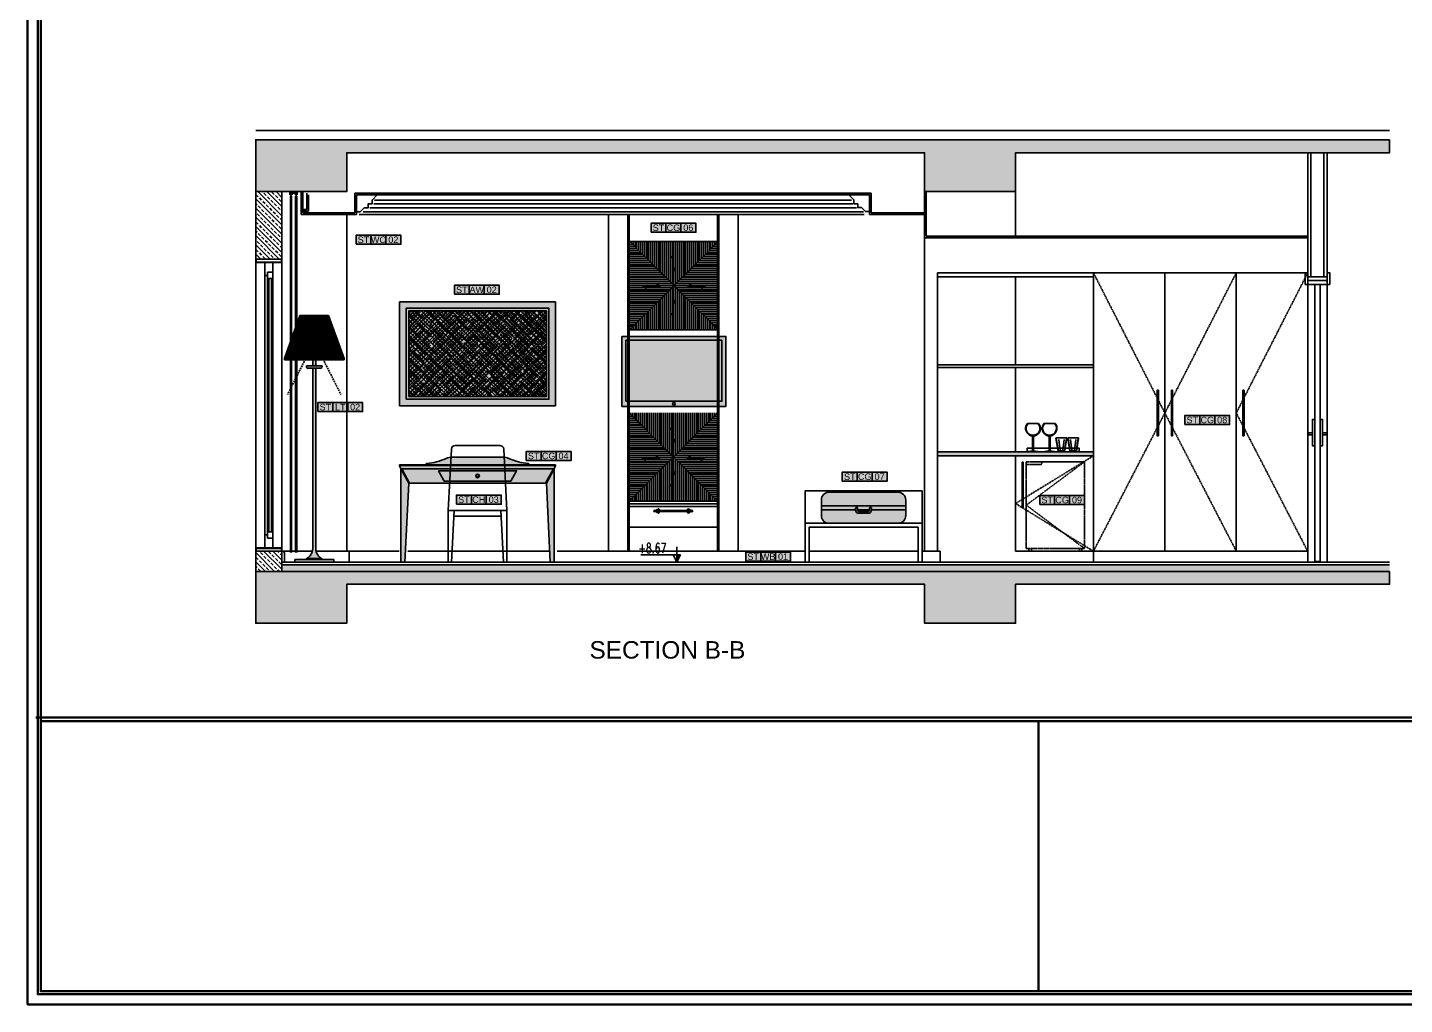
# Model space of a CAD drawing. Header units: centimetres. Extents: x -3207095 to 15275363, y -32656 to 4798027.
# Drawn here: x 704401 to 707240, y 4435733 to 4437748 of the extents above; entities that cross this region are included whole.
import ezdxf
from ezdxf.enums import TextEntityAlignment as Align

# ---------------------------------------------------------------- set-up
doc = ezdxf.new("R2010")
doc.units = ezdxf.units.CM
for name, pattern in [('DUZ', [500, 500]), ('HIDDEN', [0.375, 0.25, -0.125]), ('HIDDEN2', [0.1875, 0.125, -0.0625])]:
    doc.linetypes.add(name, pattern=pattern)
doc.layers.get('0').update_dxf_attribs({"color": 1, "linetype": 'DUZ'})
for name, color, linetype in [('a_asmatavan', 200, 'Continuous'), ('a_duvar_alcipan', 2, 'Continuous'), ('a_duvar_gazbeton', 3, 'Continuous'), ('a_duvar_tarama', 253, 'Continuous'), ('a_gorunus', 233, 'Continuous'), ('a_kolon', 4, 'Continuous'), ('a_kolon_tarama', 252, 'Continuous'), ('a_metal', 72, 'Continuous'), ('a_mobilya', 1, 'Continuous'), ('a_mobilya_tarama', 253, 'Continuous'), ('a_pencere', 5, 'Continuous'), ('a_yazi', 105, 'Continuous'), ('a_zemin_kaplama', 30, 'Continuous'), ('yazı', 7, 'Continuous')]:
    doc.layers.add(name, color=color, linetype=linetype)
doc.layers.add('DUVAR', color=7, linetype='Continuous', lineweight=35)
doc.styles.add('ARIEL20S', font='arial.ttf')
doc.styles.add('KOD', font='arial.ttf')
doc.styles.add('TROMANS', font='ROMANS.SHX', dxfattribs={"width": 0.7, "height": 5})

# ---------------------------------------------------------------- blocks, each defined once
blk = doc.blocks.new('a_masa1')
at = {"true_color": 0xffffff}
for points in [[(-10, 750), (-10, 745), (1190, 745), (1190, 750)], [(986, 750), (986, 755, 0.383037), (981, 760, -0.075579), (831, 800, 0.102695), (784, 810), (396, 810, 0.102695), (349, 800, -0.075579), (199, 760, 0.383037), (194, 755), (194, 750)]]:
    blk.add_hatch(color=7, dxfattribs=at).paths.add_polyline_path(points)
h = blk.add_hatch(color=7, dxfattribs=at)
h.paths.add_polyline_path([(580, 665, 1), (600, 665, 1)], flags=0)
h.paths.add_polyline_path([(846, 625), (890, 705), (290, 705), (334, 625)], flags=16)
h.paths.add_polyline_path([(604, 665, -1), (576, 665, -1)], flags=0)
h.paths.add_polyline_path([(600, 665, -1), (580, 665, -1)], flags=0)
h.paths.add_polyline_path([(604, 665, 1), (576, 665, 1)], flags=0)
h.paths.add_polyline_path([(1114, 610), (1174, 720), (6, 720), (66, 610)])
h.paths.add_polyline_path([(290, 705), (890, 705), (846, 625), (334, 625)], flags=16)
h.paths.add_polyline_path([(60, 610), (0, 720), (0, 0), (30, 0)])
h.paths.add_polyline_path([(1180, 720), (1120, 610), (1150, 0), (1180, 0)])
h.paths.add_polyline_path([(-10, 745), (0, 720), (1180, 720), (1190, 745)])
for p, q in [((1190, 750), (-10, 750)), ((-10, 750), (-10, 745)), ((-10, 745), (0, 720)), ((-10, 745), (1190, 745)), ((194, 750), (194, 755)), ((784, 810), (396, 810)), ((986, 750), (986, 755)), ((1190, 745), (1180, 720)), ((1190, 745), (1190, 750)), ((1180, 720), (0, 720)), ((0, 720), (0, 0)), ((60, 610), (0, 720)), ((66, 610), (6, 720)), ((1114, 610), (1174, 720)), ((1120, 610), (1180, 720)), ((1180, 720), (1180, 0)), ((60, 610), (30, 0)), ((66, 610), (60, 610)), ((66, 610), (1114, 610)), ((1114, 610), (1120, 610)), ((1120, 610), (1150, 0)), ((0, 0), (30, 0)), ((1150, 0), (1180, 0))]:
    blk.add_line(p, q)
blk.add_lwpolyline([(290, 705), (334, 625), (846, 625), (890, 705), (290, 705)])
for radius in [14, 10]:
    blk.add_circle((590, 665), radius)
for centre, radius, start, end in [((199, 755), 5, 96.1652, 180), ((143, 1273), 516, 276.1652, 293.4537), ((396, 690), 120, 90, 113.4537), ((784, 690), 120, 66.5463, 90), ((1037, 1273), 516, 246.5463, 263.8348), ((981, 755), 5, 0, 83.8348)]:
    blk.add_arc(centre, radius, start, end)
blk = doc.blocks.new('a_resim_80x120')
at = {"true_color": 0xffffff}
blk.add_hatch(color=7, dxfattribs=at).paths.add_polyline_path([(0, 0), (0, 800), (1200, 800), (1200, 0)])
h = blk.add_hatch()
h.set_pattern_fill('AR-RROOF', color=254, scale=30, angle=45, style=0)
h.set_pattern_definition([(45, (-20502.322, 7400), (25.455844, 67.88225), [450, -60, 150, -30]), (45, (-20484.715, 7438.82), (-49.426764, 7.00036), [90, -9.9, 180, -22.5]), (45, (-20509.747, 7428.638), (96.095812, 124.521504), [240, -42, 120, -30])])
h.paths.add_polyline_path([(70, 70), (70, 730), (1130, 730), (1130, 70)])
h = blk.add_hatch()
h.set_pattern_fill('AR-RROOF', color=254, scale=30, angle=45, style=0)
h.set_pattern_definition([(135, (21702.322, 7400), (-25.455844, 67.88225), [450, -60, 150, -30]), (135, (21684.715, 7438.82), (49.426764, 7.00036), [90, -9.9, 180, -22.5]), (135, (21709.747, 7428.638), (-96.095812, 124.521504), [240, -42, 120, -30])])
h.paths.add_polyline_path([(1130, 70), (1130, 730), (70, 730), (70, 70)])
for points in [[(0, 0), (0, 800), (1200, 800), (1200, 0)], [(50, 50), (50, 750), (1150, 750), (1150, 50)], [(70, 70), (70, 730), (1130, 730), (1130, 70)]]:
    blk.add_lwpolyline(points, close=True)
blk = doc.blocks.new('a_perde_kesit')
h = blk.add_hatch(color=255)
h.paths.add_polyline_path([(29, 0), (-29, 0), (-29, -20), (-25, -20), (-25, -18), (-27, -18), (-27, -11), (-11, -11), (-11, -18), (-13, -18), (-13, -20), (-9, -20), (-9, -11), (12, -11), (12, -20), (16, -20), (16, -18), (14, -18), (14, -11), (27, -11), (27, -18), (25, -18), (25, -20), (29, -20)])
h.paths.add_polyline_path([(-17, -13), (-21, -13), (-21, -21), (-17, -21)])
h.paths.add_polyline_path([(23, -13), (19, -13), (19, -21), (23, -21)])
h.paths.add_polyline_path([(27, -12), (15, -12), (15, -13), (27, -13)], flags=17)
h.paths.add_polyline_path([(-13, -12), (-25, -12), (-25, -13), (-13, -13)], flags=17)
h.paths.add_polyline_path([(-13, -21), (-25, -21), (-25, -22), (-13, -22)])
h.paths.add_polyline_path([(-19, -22), (-20, -22), (-20, -34), (-19, -34)])
h.paths.add_polyline_path([(27, -21), (15, -21), (15, -22), (27, -22)])
h.paths.add_polyline_path([(21, -22), (20, -22), (20, -34), (21, -34)])
for points in [[(29, 0), (29, -20), (25, -20), (25, -18), (27, -18), (27, -11), (14, -11), (14, -18), (16, -18), (16, -20), (12, -20), (12, -11), (-9, -11), (-9, -20), (-13, -20), (-13, -18), (-11, -18), (-11, -11), (-27, -11), (-27, -18), (-25, -18), (-25, -20), (-29, -20), (-29, 0), (29, 0)], [(-15, -2780), (-15, -35), (-24, -35), (-24, -2780)], [(25, -2780), (25, -35), (16, -35), (16, -2780)]]:
    blk.add_lwpolyline(points)
for points in [[(-13, -13), (-25, -13), (-25, -12), (-13, -12)], [(-13, -22), (-25, -22), (-25, -21), (-13, -21)], [(-17, -21), (-21, -21), (-21, -13), (-17, -13)], [(-20, -34), (-20, -22), (-19, -22), (-19, -34)], [(27, -13), (15, -13), (15, -12), (27, -12)], [(27, -22), (15, -22), (15, -21), (27, -21)], [(23, -21), (19, -21), (19, -13), (23, -13)], [(20, -34), (20, -22), (21, -22), (21, -34)]]:
    blk.add_lwpolyline(points, close=True)
at = {"color": 255}
for points in [[(-24, -2780), (-15, -2780), (-24, -35), (-15, -35)], [(16, -2780), (25, -2780), (16, -35), (25, -35)]]:
    blk.add_solid(points, dxfattribs=at)
blk = doc.blocks.new('a_lambader1')
at = {"true_color": 0xffffff}
h = blk.add_hatch(color=7, dxfattribs=at)
h.paths.add_polyline_path([(110, 1900), (-110, 1900), (-230, 1570), (230, 1570)])
h.paths.add_polyline_path([(230, 1570), (-230, 1570), (-230, 1560), (230, 1560)])
h.paths.add_polyline_path([(12, 1560), (-12, 1560), (-12, 1512), (12, 1512)])
h.paths.add_polyline_path([(60, 1508), (60, 1512), (-60, 1512), (-60, 1508, 0.414214), (-46, 1494), (46, 1494, 0.414214)])
h.paths.add_polyline_path([(12, 1494), (-12, 1494), (-12, 105, -0.160346), (-28, 57, -0.093008), (-59, 28), (59, 28, -0.093008), (28, 57, -0.160346), (12, 105)])
h.paths.add_polyline_path([(59, 28), (-59, 28), (-59, 20), (59, 20)])
h.paths.add_polyline_path([(150, 20), (-150, 20), (-150, 0), (150, 0)])
at = {"layer": 'a_mobilya_tarama'}
h = blk.add_hatch(dxfattribs=at)
h.set_pattern_fill('LINE', color=256, scale=60, angle=90, style=0)
h.set_pattern_definition([(90, (-9426.045, 14260.698), (-7.5, 5e-16), [])])
h.paths.add_polyline_path([(110, 1900), (-110, 1900), (-230, 1570), (230, 1570)])
for p, q in [((-230, 1570), (-110, 1900)), ((-110, 1900), (110, 1900)), ((110, 1900), (230, 1570)), ((-230, 1560), (-230, 1570)), ((-230, 1570), (230, 1570)), ((230, 1560), (-230, 1560)), ((-60, 1512), (60, 1512)), ((-60, 1512), (-60, 1508)), ((-46, 1494), (46, 1494)), ((-12, 1560), (-12, 1512)), ((-12, 1494), (-12, 105)), ((12, 1560), (12, 1512)), ((12, 1494), (12, 105)), ((60, 1512), (60, 1508)), ((230, 1570), (230, 1560)), ((-59, 28), (-59, 20)), ((-59, 28), (59, 28)), ((-59, 20), (59, 20)), ((59, 28), (59, 20))]:
    blk.add_line(p, q)
blk.add_lwpolyline([(-150, 20), (-150, 0), (150, 0), (150, 20)], close=True)
for centre, radius, start, end in [((-46, 1508), 14.4, 180, 270), ((46, 1508), 14.4, 270, 0), ((-121, 126), 117, 302.307, 323.562), ((-92, 105), 80, 323.562, 0), ((92, 105), 80, 180, 216.438), ((121, 126), 117, 216.438, 237.693)]:
    blk.add_arc(centre, radius, start, end)
at = {"layer": 'a_mobilya_tarama', "linetype": 'HIDDEN2', "ltscale": 100}
for points in [[(0, 1699), (-205, 1293)], [(0, 1699), (205, 1293)]]:
    blk.add_lwpolyline(points, dxfattribs=at)
blk = doc.blocks.new('a_minibar')
at = {"layer": 'a_mobilya', "linetype": 'HIDDEN', "ltscale": 10}
for points in [[(-20, 689), (429, 689), (429, 20), (-20, 20), (-20, 689)], [(429, 689), (-20, 355), (429, 20)], [(0, 20), (0, 0), (20, 0), (20, 20)], [(409, 20), (409, 0), (389, 0), (389, 20)]]:
    blk.add_lwpolyline(points, dxfattribs=at)
blk.add_lwpolyline([(-20, 669), (92, 669, 0.414214), (100, 677), (100, 689)], format="xyb", dxfattribs=at)
blk = doc.blocks.new('a_bavul')
at = {"true_color": 0xffffff}
h = blk.add_hatch(color=7, dxfattribs=at)
edge = h.paths.add_edge_path()
edge.add_arc((265, 60), 60, 270, 360, ccw=False)
edge.add_line((265, 0), (-265, 0))
edge.add_arc((-265, 60), 60, 180, 270, ccw=False)
edge.add_line((-325, 60), (-325, 180))
edge.add_arc((-265, 180), 60, 90, 180, ccw=False)
edge.add_line((-265, 240), (265, 240))
edge.add_arc((265, 180), 60, 0, 90, ccw=False)
edge.add_line((325, 180), (325, 60))
for p, q in [((-325, 135), (325, 135)), ((-61, 120), (-46, 120)), ((-46, 102), (-46, 120)), ((46, 120), (61, 120)), ((46, 120), (46, 102)), ((-325, 105), (-61, 105)), ((-46, 105), (46, 105)), ((36, 92), (-36, 92)), ((61, 105), (325, 105))]:
    blk.add_line(p, q)
blk.add_lwpolyline([(325, 60, -0.414214), (265, 0), (-265, 0, -0.414214), (-325, 60), (-325, 180, -0.414214), (-265, 240), (265, 240, -0.414214), (325, 180)], format="xyb", close=True)
blk.add_lwpolyline([(61, 120), (61, 102, -0.414214), (36, 77), (-36, 77, -0.414214), (-61, 102), (-61, 120)], format="xyb")
for points in [[(-58, 120), (-49, 120), (-49, 123), (-58, 123)], [(58, 120), (49, 120), (49, 123), (58, 123)]]:
    blk.add_lwpolyline(points, close=True)
for centre, start, end in [((-36, 102), 180, 270), ((36, 102), 270, 0)]:
    blk.add_arc(centre, 10, start, end)
blk = doc.blocks.new('cup')
for p, q in [((-4.3, 12.5), (4.3, 12.5)), ((-2.8, 0.4), (-4.8, 12)), ((-2.3, 0), (2.3, 0)), ((2.8, 0.4), (4.8, 12))]:
    blk.add_line(p, q)
at = {"color": 8}
for p, q in [((-4, 12.3), (4, 12.3)), ((-2.6, 0.8), (-4.5, 11.7)), ((-1.2, 1.2), (-2.4, 10.9)), ((1.2, 1.2), (2.4, 10.9)), ((2.6, 0.8), (4.5, 11.7))]:
    blk.add_line(p, q, dxfattribs=at)
for centre, start, end in [((-4.3, 12), 90, 190.015), ((4.3, 12), 349.985, 90), ((-2.3, 0.5), 190.015, 270), ((2.3, 0.5), 270, 349.985)]:
    blk.add_arc(centre, 0.5, start, end)
for centre, radius, start, end in [((-4, 11.8), 0.5, 90, 190.015), ((4, 11.8), 0.5, 349.985, 90), ((-2.1, 0.9), 0.5, 190.015, 300.9253), ((0, -2.6), 3.6, 59.0747, 120.9253), ((2.1, 0.9), 0.5, 239.0747, 349.985)]:
    blk.add_arc(centre, radius, start, end, dxfattribs=at)
blk = doc.blocks.new('glass')
for p, q in [((5.41, 14.74), (-0.33, 14.74)), ((2.29, 7.9), (2.29, 0.5)), ((2.79, 7.9), (2.79, 0.5)), ((0, 0.25), (2.29, 0.5)), ((0, 0.25), (0, 0)), ((5.08, 0.25), (0, 0.25)), ((0, 0), (5.08, 0)), ((2.79, 0.5), (5.08, 0.25)), ((5.08, 0.25), (5.08, 0))]:
    blk.add_line(p, q)
for centre, radius, start, end in [((2.54, 12.2), 3.84, 138.53669, 236.55495), ((2.54, 12.2), 3.84, 303.44505, 41.46331), ((3.24, 12.42), 4.43, 230.49152, 254.6905), ((2.04, 7.9), 0.25, 0, 82.04308), ((3.04, 7.9), 0.25, 97.95692, 180), ((1.84, 12.42), 4.43, 285.3095, 309.50848)]:
    blk.add_arc(centre, radius, start, end)
at = {"color": 253}
for radius, start, end in [(3.59, 134.90313, 45.09687), (3.84, 236.55495, 303.44505)]:
    blk.add_arc((2.54, 12.2), radius, start, end, dxfattribs=at)
blk = doc.blocks.new('KOTKES')
blk.add_hatch(color=256).paths.add_polyline_path([(-25, -1.5), (-38.8, -1.5), (-25, -29)])
for p, q in [((-25, -29), (-25, 29.3)), ((-25, -1.5), (110.4, -1.5))]:
    blk.add_line(p, q)
blk.add_lwpolyline([(-11.2, -1.5), (-25, -29), (-38.8, -1.5)], close=True)
at = {"style": 'TROMANS', "width": 0.7}
blk.add_attdef('KESITKOT', (-20.3, 18.9), '', height=28, dxfattribs=at)
blk = doc.blocks.new('a_tv32')
at = {"true_color": 0xffffff}
blk.add_hatch(color=7, dxfattribs=at).paths.add_polyline_path([(-400, 540), (-400, 0), (400, 0), (400, 540)])
blk.add_lwpolyline([(-400, 540), (-400, 0), (400, 0), (400, 540), (-400, 540)])
blk.add_lwpolyline([(-370, 510), (-370, 40), (370, 40), (370, 510)], close=True)
blk.add_circle((0, 20), 10.1)

msp = doc.modelspace()

# ---------------------------------------------------------------- hatches: boundary and pattern name
for points in [[(705686.41, 4437325.64), (705778.78, 4437325.64), (705778.78, 4437344.31), (705686.41, 4437344.31)], [(705078.25, 4437300.86), (705170.62, 4437300.86), (705170.62, 4437319.54), (705078.25, 4437319.54)], [(705281.02, 4437197.65), (705373.39, 4437197.65), (705373.39, 4437216.33), (705281.02, 4437216.33)], [(704999.53, 4436955.71), (705091.9, 4436955.71), (705091.9, 4436974.38), (704999.53, 4436974.38)], [(706786.92, 4436929.02), (706879.29, 4436929.02), (706879.29, 4436947.69), (706786.92, 4436947.69)], [(705429.15, 4436854.91), (705521.52, 4436854.91), (705521.52, 4436873.59), (705429.15, 4436873.59)], [(706080.72, 4436812.13), (706173.09, 4436812.13), (706173.09, 4436830.81), (706080.72, 4436830.81)], [(705285.2, 4436764.75), (705377.57, 4436764.75), (705377.57, 4436783.43), (705285.2, 4436783.43)], [(706487.65, 4436763.97), (706580.02, 4436763.97), (706580.02, 4436782.64), (706487.65, 4436782.64)], [(705881.67, 4436647.2), (705974.04, 4436647.2), (705974.04, 4436665.88), (705881.67, 4436665.88)]]:
    msp.add_hatch(color=255).paths.add_polyline_path(points)
at = {"layer": 'a_duvar_tarama'}
h = msp.add_hatch(dxfattribs=at)
h.set_pattern_fill('ANSI33', color=256, scale=53.546707, style=0)
h.set_pattern_definition([(135, (711471.838, 4438972.503), (9.46581, 9.46581), []), (135, (711462.373, 4438972.503), (9.46581, 9.46581), [6.693338, -3.34667])])
h.paths.add_polyline_path([(704871.58, 4437270.09), (704925.13, 4437270.09), (704925.13, 4437409.31), (704871.58, 4437409.31)])
h = msp.add_hatch(dxfattribs=at)
h.set_pattern_fill('ANSI33', color=256, scale=53.546707, style=0)
h.set_pattern_definition([(135, (711471.838, 4439019.356), (9.46581, 9.46581), []), (135, (711462.373, 4439019.356), (9.46581, 9.46581), [6.693338, -3.34667])])
h.paths.add_polyline_path([(704925.13, 4436626.19), (704925.13, 4436667.69), (704871.58, 4436667.69), (704871.58, 4436626.19)])
at = {"layer": 'a_kolon_tarama'}
for points in [[(704871.58, 4437516.4), (704871.58, 4437409.31), (705059, 4437409.31), (705059, 4437489.63), (706250.41, 4437489.63), (706250.41, 4437409.31), (706437.83, 4437409.31), (706437.83, 4437489.63), (707209.02, 4437489.63), (707209.02, 4437516.4)], [(707209.02, 4436626.19), (704871.58, 4436626.19), (704871.58, 4436519.1), (705059, 4436519.1), (705059, 4436599.42), (706250.41, 4436599.42), (706250.41, 4436519.1), (706437.83, 4436519.1), (706437.83, 4436599.42), (707209.02, 4436599.42)]]:
    msp.add_hatch(color=256, dxfattribs=at).paths.add_polyline_path(points)
h = msp.add_hatch(dxfattribs=at)
h.set_pattern_fill('AR-CONC', color=256, scale=1.338668, style=0)
h.set_pattern_definition([(50, (692489.598, 4437164.5194), (9.6017302, -0.8400425), [1.004001, -11.0440083]), (355, (692489.598, 4437164.519), (-1.857419, 10.069353), [0.8032006, -8.8352067]), (100.4514, (692490.398, 4437164.449), (7.744318, 9.2293043), [0.853269, -9.385963]), (46.1842, (692489.598, 4437167.197), (14.286811, -2.21575), [1.506001, -16.566013]), (96.6356, (692490.788, 4437167.012), (12.512028, 13.040201), [1.279904, -14.078942]), (351.1842, (692489.598, 4437167.197), (12.512017, 13.040211), [1.204801, -13.25281]), (21, (692490.9364, 4437166.5274), (7.9906018, -5.389729), [1.004001, -11.0440083]), (326, (692490.936, 4437166.527), (3.257184, 9.707349), [0.8032006, -8.8352067]), (71.4514, (692491.602, 4437166.078), (11.247789, 4.3176115), [0.853269, -9.385963]), (37.5, (692489.5978, 4437164.5194), (0.16278005, 4.4563424), [0, -8.7281133, 0, -8.9690734, 0, -8.8686734]), (7.5, (692489.598, 4437164.5194), (3.5216269, 5.2798621), [0, -5.1137105, 0, -8.5273131, 0, -3.3801359]), (327.5, (692486.6125, 4437164.5194), (7.1461084, -0.3019348), [0, -3.3466692, 0, -10.4416079, 0, -13.8552105]), (317.5, (692485.274, 4437164.5194), (7.8069247, 1.340073), [0, -4.35067, 0, -6.9342986, 0, -9.8392074])])
h.paths.add_polyline_path([(704925.13, 4436639.58), (704925.13, 4436626.19), (707209.02, 4436626.19), (707209.02, 4436639.58)])
at = {"layer": 'a_mobilya'}
msp.add_hatch(color=253, dxfattribs=at).paths.add_polyline_path([(706277.19, 4436864.47), (706277.19, 4436872.5), (706598.47, 4436872.5), (706598.47, 4436864.47)])
at = {"layer": 'a_mobilya_tarama'}
h = msp.add_hatch(dxfattribs=at)
h.set_pattern_fill('LINE', color=256, scale=32.128024, style=0)
h.set_pattern_definition([(0, (705733.687, 4437215.2038), (0, 4.016), [])])
h.paths.add_polyline_path([(705642.66, 4437124.17), (705733.69, 4437215.2), (705642.66, 4437306.23)])
h.paths.add_polyline_path([(705733.69, 4437215.2), (705824.72, 4437124.17), (705824.72, 4437306.23)])
h = msp.add_hatch(dxfattribs=at)
h.set_pattern_fill('LINE', color=256, scale=32.128024, angle=90, style=0)
h.set_pattern_definition([(90, (705733.687, 4437215.2038), (-4.016, 2e-16), [])])
h.paths.add_polyline_path([(705824.72, 4437306.23), (705642.66, 4437306.23), (705733.69, 4437215.2)])
h.paths.add_polyline_path([(705733.69, 4437215.2), (705642.66, 4437124.17), (705824.72, 4437124.17)])
h = msp.add_hatch(dxfattribs=at)
h.set_pattern_fill('LINE', color=256, scale=32.128024, style=0)
h.set_pattern_definition([(0, (705732.3482, 4436861.7955), (0, -4.016), [])])
h.paths.add_polyline_path([(705641.32, 4436952.82), (705732.35, 4436861.8), (705641.32, 4436770.77)])
h.paths.add_polyline_path([(705732.35, 4436861.8), (705823.38, 4436952.82), (705823.38, 4436770.77)])
h = msp.add_hatch(dxfattribs=at)
h.set_pattern_fill('LINE', color=256, scale=32.128024, angle=90, style=0)
h.set_pattern_definition([(270, (705732.3482, 4436861.7955), (-4.016, -2e-16), [])])
h.paths.add_polyline_path([(705732.35, 4436861.8), (705641.32, 4436770.77), (705823.38, 4436770.77)])
h.paths.add_polyline_path([(705823.38, 4436952.82), (705641.32, 4436952.82), (705732.35, 4436861.8)])

# ---------------------------------------------------------------- linework, layer by layer
at = {"layer": 'a_asmatavan'}
for p, q in [((704965.29, 4437362.46), (704965.29, 4437409.31)), ((704968.64, 4437365.8), (704968.64, 4437409.31)), ((705075.73, 4437405.96), (705075.73, 4437365.8)), ((706139.97, 4437405.96), (705075.73, 4437405.96)), ((705079.08, 4437402.62), (705079.08, 4437362.46)), ((706136.63, 4437402.62), (705079.08, 4437402.62)), ((706136.63, 4437403.29), (706136.63, 4437362.46)), ((706139.97, 4437405.96), (706139.97, 4437365.8)), ((706250.41, 4437410.65), (706250.41, 4437314.27)), ((706253.76, 4437410.65), (706253.76, 4437317.61)), ((705079.08, 4437362.46), (704965.29, 4437362.46)), ((705075.73, 4437365.8), (704968.64, 4437365.8)), ((706250.41, 4437362.46), (706136.63, 4437362.46)), ((706250.41, 4437365.8), (706139.97, 4437365.8)), ((707040.23, 4437314.27), (706250.41, 4437314.27)), ((707040.23, 4437317.61), (706253.76, 4437317.61))]:
    msp.add_line(p, q, dxfattribs=at)
for points in [[(704980.02, 4437402.62), (704980.02, 4437369.15), (704965.29, 4437369.15), (704965.29, 4437409.31)], [(704976.67, 4437405.96), (704976.67, 4437402.62), (704976.67, 4437372.5), (704968.64, 4437372.5), (704968.64, 4437409.31)], [(705079.08, 4437367.81), (705087.11, 4437367.81), (705087.11, 4437367.81), (705087.11, 4437367.81), (705095.14, 4437375.84), (705103.17, 4437375.84), (705103.17, 4437383.88), (705111.21, 4437383.88), (705111.21, 4437391.91), (705121.92, 4437402.62)], [(706136.63, 4437368.48), (706128.59, 4437368.48), (706128.59, 4437368.48), (706128.59, 4437368.48), (706120.56, 4437376.51), (706112.53, 4437376.51), (706112.53, 4437384.55), (706104.5, 4437384.55), (706104.5, 4437392.58), (706093.79, 4437403.29)]]:
    msp.add_lwpolyline(points, dxfattribs=at)
at = {"layer": 'a_duvar_alcipan'}
for p, q in [((707040.23, 4437489.63), (707040.23, 4437233.95)), ((707080.39, 4437489.63), (707080.39, 4437233.95)), ((707080.39, 4437233.95), (707040.23, 4437233.95))]:
    msp.add_line(p, q, dxfattribs=at)
at = {"layer": 'a_duvar_alcipan', "color": 1}
for p, q in [((707046.92, 4437489.63), (707046.92, 4437233.95)), ((707073.69, 4437489.63), (707073.69, 4437233.95))]:
    msp.add_line(p, q, dxfattribs=at)
at = {"layer": 'a_duvar_gazbeton'}
for p, q in [((704871.58, 4437409.31), (704871.58, 4436626.19)), ((704925.13, 4437409.31), (704925.13, 4436626.19)), ((704925.13, 4437270.09), (704871.58, 4437270.09)), ((704925.13, 4436667.69), (704871.58, 4436667.69)), ((704927.27, 4436667.69), (704925.13, 4436667.69)), ((704930.49, 4436664.48), (704930.49, 4436644.93))]:
    msp.add_line(p, q, dxfattribs=at)
msp.add_arc((704927.27, 4436664.48), 3.21, 0, 90, dxfattribs=at)
at = {"layer": 'a_duvar_tarama'}
for p, q in [((706598.47, 4437051.89), (706277.19, 4437051.89)), ((706598.47, 4437046.53), (706277.19, 4437046.53))]:
    msp.add_line(p, q, dxfattribs=at)
at = {"layer": 'a_gorunus'}
for p, q in [((705116.43, 4437391.91), (706099.55, 4437391.91)), ((706437.83, 4437409.31), (706437.83, 4437317.61)), ((705059, 4437362.46), (705059, 4436667.69)), ((705084.85, 4437362.46), (706126.14, 4437362.46)), ((705092.8, 4437367.81), (706124.54, 4437367.81)), ((705106.72, 4437375.84), (706109.74, 4437375.84)), ((705114.64, 4437383.88), (706102.24, 4437383.88)), ((706250.41, 4437322.3), (706250.41, 4436667.69)), ((706277.19, 4437241.95), (706277.19, 4436667.69)), ((706437.83, 4437233.92), (706437.83, 4437051.89)), ((707040.23, 4437241.95), (707040.23, 4436644.93)), ((707080.39, 4437241.95), (707080.39, 4436644.93)), ((706437.83, 4437046.53), (706437.83, 4436872.5)), ((704925.13, 4436667.69), (704986.5, 4436667.69)), ((704997.4, 4436667.69), (705064.35, 4436667.69)), ((705064.35, 4436667.69), (705167.45, 4436667.69)), ((705064.35, 4436667.69), (705064.35, 4436644.93)), ((705185.24, 4436667.69), (705477.37, 4436667.69)), ((705492.57, 4436667.69), (706004.1, 4436667.69)), ((706012.13, 4436667.69), (706237.03, 4436667.69)), ((706245.06, 4436667.69), (706282.54, 4436667.69)), ((706282.54, 4436667.69), (706282.54, 4436644.93))]:
    msp.add_line(p, q, dxfattribs=at)
at = {"layer": 'a_gorunus', "linetype": 'HIDDEN', "ltscale": 10}
msp.add_lwpolyline([(705626.52, 4436966.21), (705840.71, 4436966.21), (705840.71, 4437110.79), (705626.52, 4437110.79)], close=True, dxfattribs=at)
at = {"layer": 'a_kolon'}
for points in [[(707209.02, 4437516.4), (704871.58, 4437516.4), (704871.58, 4437409.31), (705059, 4437409.31), (705059, 4437489.63), (706250.41, 4437489.63), (706250.41, 4437409.31), (706437.83, 4437409.31), (706437.83, 4437489.63), (707209.02, 4437489.63), (707209.02, 4437516.4)], [(707209.02, 4436626.19), (704871.58, 4436626.19), (704871.58, 4436519.1), (705059, 4436519.1), (705059, 4436599.42), (706250.41, 4436599.42), (706250.41, 4436519.1), (706437.83, 4436519.1), (706437.83, 4436599.42), (707209.02, 4436599.42), (707209.02, 4436626.19)]]:
    msp.add_lwpolyline(points, dxfattribs=at)
at = {"layer": 'a_metal'}
for p, q in [((705694.99, 4436751.76), (705696.74, 4436751.76)), ((705694.99, 4436749.62), (705696.74, 4436749.62)), ((705696.74, 4436749.35), (705696.74, 4436752.02)), ((705703.31, 4436752.02), (705761.39, 4436752.02)), ((705703.31, 4436749.35), (705761.39, 4436749.35)), ((705767.96, 4436749.35), (705767.96, 4436752.02)), ((705769.7, 4436751.76), (705767.96, 4436751.76)), ((705769.7, 4436749.62), (705767.96, 4436749.62))]:
    msp.add_line(p, q, dxfattribs=at)
for points in [[(705698.5, 4436747.4), (705699.61, 4436747.4), (705699.61, 4436753.97), (705698.5, 4436753.97)], [(705701.03, 4436754.98), (705702.32, 4436754.98), (705702.32, 4436746.39), (705701.03, 4436746.39)], [(705702.32, 4436753.97), (705703.31, 4436753.97), (705703.31, 4436747.4), (705702.32, 4436747.4)], [(705762.38, 4436753.97), (705761.39, 4436753.97), (705761.39, 4436747.4), (705762.38, 4436747.4)], [(705763.66, 4436754.98), (705762.38, 4436754.98), (705762.38, 4436746.39), (705763.66, 4436746.39)], [(705766.2, 4436747.4), (705765.09, 4436747.4), (705765.09, 4436753.97), (705766.2, 4436753.97)]]:
    msp.add_lwpolyline(points, dxfattribs=at)
for centre in [(705693.79, 4436750.69), (705770.9, 4436750.69)]:
    msp.add_circle(centre, 1.61, dxfattribs=at)
for centre, radius, start, end in [((705695.93, 4436754.52), 2.63, 287.9697, 347.84922), ((705695.93, 4436746.85), 2.63, 12.15078, 72.0303), ((705699.44, 4436755.09), 1.59, 276.07922, 356.18927), ((705699.44, 4436746.29), 1.59, 3.81073, 83.92078), ((705765.26, 4436755.09), 1.59, 183.81073, 263.92078), ((705765.26, 4436746.29), 1.59, 96.07922, 176.18927), ((705768.77, 4436754.52), 2.63, 192.15078, 252.0303), ((705768.77, 4436746.85), 2.63, 107.9697, 167.84922)]:
    msp.add_arc(centre, radius, start, end, dxfattribs=at)
at = {"layer": 'a_mobilya'}
for p, q in [((705598.48, 4437362.46), (705598.48, 4436667.69)), ((705638.64, 4437362.46), (705638.64, 4436667.69)), ((705641.32, 4437362.46), (705641.32, 4436667.69)), ((705823.38, 4437362.46), (705823.38, 4436667.69)), ((705826.05, 4437362.46), (705826.05, 4436667.69)), ((705866.22, 4437362.46), (705866.22, 4436667.69)), ((705642.66, 4437306.23), (705824.72, 4437306.23)), ((705824.72, 4437124.17), (705642.66, 4437306.23)), ((705824.72, 4437306.23), (705642.66, 4437124.17)), ((706598.47, 4437241.95), (706277.19, 4437241.95)), ((706598.47, 4437233.92), (706277.19, 4437233.92)), ((706598.47, 4437241.95), (706598.47, 4436644.93)), ((707040.23, 4437241.95), (706598.47, 4437241.95)), ((706745.72, 4437241.95), (706745.72, 4436667.69)), ((706892.97, 4437241.95), (706892.97, 4436667.69)), ((705642.66, 4437124.17), (705824.72, 4437124.17)), ((705823.38, 4436952.82), (705641.32, 4436770.77)), ((705823.38, 4436770.77), (705641.32, 4436952.82)), ((706437.83, 4436864.47), (706437.83, 4436667.69)), ((705641.32, 4436770.77), (705823.38, 4436770.77)), ((705641.32, 4436765.41), (705823.38, 4436765.41)), ((705268.5, 4436752.02), (705388.98, 4436752.02)), ((705280.55, 4436752.02), (705275.19, 4436644.93)), ((705280.01, 4436739.98), (705377.47, 4436739.98)), ((705280.55, 4436752.02), (705376.93, 4436752.02)), ((705376.93, 4436752.02), (705382.29, 4436644.93)), ((706437.83, 4436667.69), (706598.47, 4436667.69)), ((707040.23, 4436667.69), (706598.47, 4436667.69))]:
    msp.add_line(p, q, dxfattribs=at)
for points in [[(705737.53, 4437252.04), (705732.48, 4437243.64), (705732.48, 4437280.21), (705727.43, 4437271.81)], [(705696.85, 4437219.04), (705705.25, 4437213.99), (705668.68, 4437213.99), (705677.08, 4437208.95)], [(705770.53, 4437219.04), (705762.12, 4437213.99), (705798.7, 4437213.99), (705790.29, 4437208.95)], [(707040.23, 4437225.97), (707040.23, 4437217.94), (707080.39, 4437217.94), (707080.39, 4437225.97), (707040.23, 4437225.97)], [(707065.66, 4437217.94), (707065.66, 4436646.27), (707054.95, 4436646.27), (707054.95, 4437217.94), (707065.66, 4437217.94)], [(705737.53, 4437178.36), (705732.48, 4437186.77), (705732.48, 4437150.19), (705727.43, 4437158.6)], [(707054.95, 4436939.44), (707049.87, 4436939.44), (707049.87, 4436885.09), (707054.95, 4436885.09)], [(707065.66, 4436939.44), (707070.74, 4436939.44), (707070.74, 4436885.09), (707065.66, 4436885.09)], [(705736.19, 4436898.63), (705731.14, 4436890.23), (705731.14, 4436926.8), (705726.09, 4436918.4)], [(707049.87, 4436911.86), (707041.83, 4436911.86), (707041.83, 4436907.85), (707049.87, 4436907.85)], [(707070.74, 4436911.86), (707078.78, 4436911.86), (707078.78, 4436907.85), (707070.74, 4436907.85)], [(705695.51, 4436865.63), (705703.91, 4436860.59), (705667.34, 4436860.59), (705675.74, 4436855.54)], [(705769.19, 4436865.63), (705760.79, 4436860.59), (705797.36, 4436860.59), (705788.96, 4436855.54)], [(705736.19, 4436824.96), (705731.14, 4436833.36), (705731.14, 4436796.79), (705726.09, 4436805.19)], [(706004.1, 4436725.25), (706004.1, 4436792.18), (706245.06, 4436792.18), (706245.06, 4436725.25)], [(705268.5, 4436752.02), (705268.5, 4436644.93), (705388.98, 4436644.93), (705388.98, 4436752.02)], [(706004.1, 4436644.93), (706004.1, 4436725.25), (706245.06, 4436725.25), (706245.06, 4436644.93)], [(706004.1, 4436644.93), (706004.1, 4436725.25), (706245.06, 4436725.25), (706245.06, 4436657.51)], [(706012.13, 4436644.93), (706012.13, 4436717.22), (706237.03, 4436717.22), (706237.03, 4436644.93)]]:
    msp.add_lwpolyline(points, dxfattribs=at)
at = {"layer": 'a_mobilya', "linetype": 'HIDDEN2', "ltscale": 10}
for points in [[(706598.47, 4437241.95), (706745.72, 4436952.82), (706598.47, 4436667.69)], [(706892.97, 4437241.95), (706745.72, 4436952.82), (706892.97, 4436667.69)], [(707040.23, 4437241.95), (706892.97, 4436952.82), (707040.23, 4436667.69)]]:
    msp.add_lwpolyline(points, dxfattribs=at)
at = {"layer": 'a_mobilya'}
for points in [[(707034.87, 4437217.85), (707034.87, 4437241.95), (707040.23, 4437241.95), (707040.23, 4437217.85)], [(707085.74, 4437217.85), (707085.74, 4437241.95), (707080.39, 4437241.95), (707080.39, 4437217.85)], [(706732.33, 4436999.68), (706729.66, 4436999.68), (706729.66, 4436905.97), (706732.33, 4436905.97)], [(706759.11, 4436999.68), (706761.78, 4436999.68), (706761.78, 4436905.97), (706759.11, 4436905.97)], [(706906.36, 4436999.68), (706909.04, 4436999.68), (706909.04, 4436905.97), (706906.36, 4436905.97)], [(706461.62, 4436880.54), (706461.62, 4436872.5), (706568.71, 4436872.5), (706568.71, 4436880.54)], [(706277.19, 4436864.47), (706277.19, 4436872.5), (706598.47, 4436872.5), (706598.47, 4436864.47)], [(706451.21, 4436851.09), (706453.89, 4436851.09), (706453.89, 4436757.38), (706451.21, 4436757.38)], [(705641.32, 4436717.22), (705823.38, 4436717.22), (705823.38, 4436760.06), (705641.32, 4436760.06)]]:
    msp.add_lwpolyline(points, close=True, dxfattribs=at)
msp.add_lwpolyline([(705389.27, 4436752.02), (705382.73, 4436878.32, 0.3973479), (705374.71, 4436885.89), (705282.79, 4436885.89, 0.3980503), (705274.77, 4436878.31), (705268.5, 4436752.02)], format="xyb", dxfattribs=at)
at = {"layer": 'a_mobilya', "linetype": 'HIDDEN', "ltscale": 5}
msp.add_lwpolyline([(706598.47, 4436864.47), (706437.83, 4436766.08), (706598.47, 4436667.69)], dxfattribs=at)
at = {"layer": 'a_pencere'}
for p, q in [((704890.33, 4436788.17), (704890.33, 4437263.4)), ((704906.39, 4437263.4), (704890.33, 4437263.4)), ((704906.39, 4436788.17), (704906.39, 4437263.4)), ((704890.33, 4437236.62), (704895.68, 4437236.62)), ((704906.39, 4437243.32), (704895.68, 4437243.32)), ((704895.68, 4436694.46), (704895.68, 4437243.32)), ((704895.68, 4437229.93), (704906.39, 4437229.93)), ((704898.36, 4437229.93), (704898.36, 4436707.85)), ((704903.71, 4436707.85), (704903.71, 4437229.93)), ((704890.33, 4436674.38), (704890.33, 4437149.61)), ((704906.39, 4436674.38), (704906.39, 4437149.61)), ((704895.68, 4436707.85), (704895.68, 4437129.53)), ((704898.36, 4437116.14), (704898.36, 4436707.85)), ((704903.71, 4436707.85), (704903.71, 4437116.14)), ((704895.68, 4436707.85), (704906.39, 4436707.85)), ((704890.33, 4436701.16), (704895.68, 4436701.16)), ((704906.39, 4436694.46), (704895.68, 4436694.46)), ((704906.39, 4436674.38), (704890.33, 4436674.38))]:
    msp.add_line(p, q, dxfattribs=at)
for points in [[(704925.13, 4437270.09), (704925.13, 4437263.4), (704871.58, 4437263.4), (704871.58, 4437270.09)], [(704924.33, 4437270.09), (704924.33, 4437264.2), (704872.39, 4437264.2), (704872.39, 4437270.09)], [(704925.13, 4436667.69), (704925.13, 4436674.38), (704871.58, 4436674.38), (704871.58, 4436667.69)], [(704924.33, 4436667.69), (704924.33, 4436673.58), (704872.39, 4436673.58), (704872.39, 4436667.69)]]:
    msp.add_lwpolyline(points, dxfattribs=at)
at = {"layer": 'a_yazi'}
for p, q in [((705717.2, 4437344.31), (705717.2, 4437325.64)), ((705747.99, 4437344.31), (705747.99, 4437325.64)), ((705109.04, 4437319.54), (705109.04, 4437300.86)), ((705139.83, 4437319.54), (705139.83, 4437300.86)), ((705311.81, 4437216.33), (705311.81, 4437197.65)), ((705342.6, 4437216.33), (705342.6, 4437197.65)), ((705030.32, 4436974.38), (705030.32, 4436955.71)), ((705061.11, 4436974.38), (705061.11, 4436955.71)), ((706817.71, 4436947.69), (706817.71, 4436929.02)), ((706848.5, 4436947.69), (706848.5, 4436929.02)), ((705459.94, 4436873.59), (705459.94, 4436854.91)), ((705490.73, 4436873.59), (705490.73, 4436854.91)), ((706111.51, 4436830.81), (706111.51, 4436812.13)), ((706142.3, 4436830.81), (706142.3, 4436812.13)), ((705315.99, 4436783.43), (705315.99, 4436764.75)), ((705346.78, 4436783.43), (705346.78, 4436764.75)), ((706518.44, 4436782.64), (706518.44, 4436763.97)), ((706549.23, 4436782.64), (706549.23, 4436763.97)), ((705912.46, 4436665.88), (705912.46, 4436647.2)), ((705943.25, 4436665.88), (705943.25, 4436647.2))]:
    msp.add_line(p, q, dxfattribs=at)
for points in [[(705686.41, 4437325.64), (705778.78, 4437325.64), (705778.78, 4437344.31), (705686.41, 4437344.31)], [(705078.25, 4437300.86), (705170.62, 4437300.86), (705170.62, 4437319.54), (705078.25, 4437319.54)], [(705281.02, 4437197.65), (705373.39, 4437197.65), (705373.39, 4437216.33), (705281.02, 4437216.33)], [(704999.53, 4436955.71), (705091.9, 4436955.71), (705091.9, 4436974.38), (704999.53, 4436974.38)], [(706786.92, 4436929.02), (706879.29, 4436929.02), (706879.29, 4436947.69), (706786.92, 4436947.69)], [(705429.15, 4436854.91), (705521.52, 4436854.91), (705521.52, 4436873.59), (705429.15, 4436873.59)], [(706080.72, 4436812.13), (706173.09, 4436812.13), (706173.09, 4436830.81), (706080.72, 4436830.81)], [(705285.2, 4436764.75), (705377.57, 4436764.75), (705377.57, 4436783.43), (705285.2, 4436783.43)], [(706487.65, 4436763.97), (706580.02, 4436763.97), (706580.02, 4436782.64), (706487.65, 4436782.64)], [(705881.67, 4436647.2), (705974.04, 4436647.2), (705974.04, 4436665.88), (705881.67, 4436665.88)]]:
    msp.add_lwpolyline(points, close=True, dxfattribs=at)
at = {"layer": 'a_zemin_kaplama'}
for p, q in [((707209.02, 4437535.15), (704871.58, 4437535.15)), ((706250.41, 4436644.93), (704925.13, 4436644.93)), ((707209.02, 4436644.93), (704925.13, 4436644.93)), ((707209.02, 4436639.58), (704925.13, 4436639.58))]:
    msp.add_line(p, q, dxfattribs=at)
at = {"layer": 'DUVAR'}
for p, q in [((711573.73, 4436324.45), (704418.33, 4436324.45)), ((711573.73, 4436317.36), (704428.33, 4436317.36)), ((706485.13, 4436314.63), (706485.13, 4435760.13))]:
    msp.add_line(p, q, dxfattribs=at)
for points in [[(704401.03, 4440532.83), (711601.03, 4440532.83), (711601.03, 4435732.83), (704401.03, 4435732.83)], [(704422.03, 4440511.83), (711580.03, 4440511.83), (711580.03, 4435753.83), (704422.03, 4435753.83)], [(704428.33, 4440505.53), (711573.73, 4440505.53), (711573.73, 4435760.13), (704428.33, 4435760.13)]]:
    msp.add_lwpolyline(points, close=True, dxfattribs=at)

# ---------------------------------------------------------------- block references
at = {"layer": 'a_mobilya'}
for name, p, xscale, yscale, zscale in [('a_perde_kesit', (704949.23, 4437409.31), 0.2677335353757222, 0.2677335353757222, 0.2677335353757222), ('a_resim_80x120', (705168.1, 4436967.88), 0.2677335353757222, 0.2677335353757222, 0.2677335353757222), ('a_lambader1', (704992.07, 4436644.93), 0.2677335353757222, 0.2677335353757222, 0.2677335353757222), ('a_tv32', (705733.62, 4436966.21), 0.2677335353757222, 0.2677335353757222, 0.2677335353757222), ('glass', (706463.78, 4436872.5), 3.996022916055178, 3.996022916055178, 3.996022916055178), ('glass', (706497.85, 4436872.5), 3.996022916055178, 3.996022916055178, 3.996022916055178), ('cup', (706532.45, 4436872.5), 2.348503869063372, 2.348503869063372, 2.348503869063372), ('cup', (706556.64, 4436872.5), 2.348503869063372, 2.348503869063372, 2.348503869063372), ('a_masa1', (705170.78, 4436644.93), 0.2677335353757222, 0.2677335353757222, 0.2677335353757222), ('a_minibar', (706465.32, 4436667.69), 0.2677335353757222, 0.2677335353757222, 0.2677335353757222), ('a_bavul', (706124.58, 4436725.25), 0.2677335353757222, 0.2677335353757222, 0.2677335353757222)]:
    msp.add_blockref(name, p, dxfattribs=dict(at, xscale=xscale, yscale=yscale, zscale=zscale))
at = {"layer": 'a_yazi'}
ref = msp.add_blockref('KOTKES', (705725.78, 4436660.8), dxfattribs=dict(at, xscale=-0.546497692434158, yscale=0.5464976924029896, zscale=0.5464976924089242))
ref.add_attrib('KESITKOT', '+8.67', (705660.16, 4436664.03), dxfattribs={"layer": 'yazı', "height": 20.08, "style": 'TROMANS', "width": 0.7})

# ---------------------------------------------------------------- texts
at = {"layer": 'a_yazi', "style": 'KOD'}
for tag, text, p in [('ST', 'ST', (705701.8, 4437334.97)), ('CG', 'CG', (705732.59, 4437334.97)), ('06', '02', (705763.32, 4437334.97)), ('ST', 'ST', (705093.65, 4437310.2)), ('WC', 'LT', (705124.44, 4437310.2)), ('02', '01', (705155.17, 4437310.2)), ('ST', 'ST', (705296.42, 4437206.99)), ('AW', 'LT', (705327.21, 4437206.99)), ('02', '01', (705357.93, 4437206.99)), ('ST', 'ST', (705014.92, 4436965.05)), ('LT', 'LT', (705045.71, 4436965.05)), ('02', '01', (705076.44, 4436965.05)), ('ST', 'ST', (706802.32, 4436938.36)), ('CG', 'CG', (706833.11, 4436938.36)), ('08', '02', (706863.84, 4436938.36)), ('ST', 'ST', (705444.54, 4436864.25)), ('CG', 'CG', (705475.33, 4436864.25)), ('04', '01', (705506.06, 4436864.25)), ('ST', 'ST', (706096.12, 4436821.47)), ('CG', 'CG', (706126.91, 4436821.47)), ('07', '03', (706157.63, 4436821.47)), ('ST', 'ST', (705300.6, 4436774.09)), ('CH', 'CG', (705331.39, 4436774.09)), ('03', '01', (705362.11, 4436774.09)), ('ST', 'ST', (706503.04, 4436773.31)), ('CG', 'CG', (706533.83, 4436773.31)), ('09', '02', (706564.56, 4436773.31)), ('ST', 'ST', (705897.07, 4436656.54)), ('WB', 'CG', (705927.86, 4436656.54)), ('01', '01', (705958.58, 4436656.54))]:
    msp.add_attdef(tag, text=text, height=13.387, dxfattribs=at).set_placement(p, align=Align.MIDDLE)
at = {"layer": 'Defpoints', "insert": (705720.2, 4436463.97), "char_height": 36, "width": 461.811, "attachment_point": 5, "style": 'ARIEL20S'}
msp.add_mtext('SECTION B-B', dxfattribs=at)

doc.saveas('drawing.dxf')
